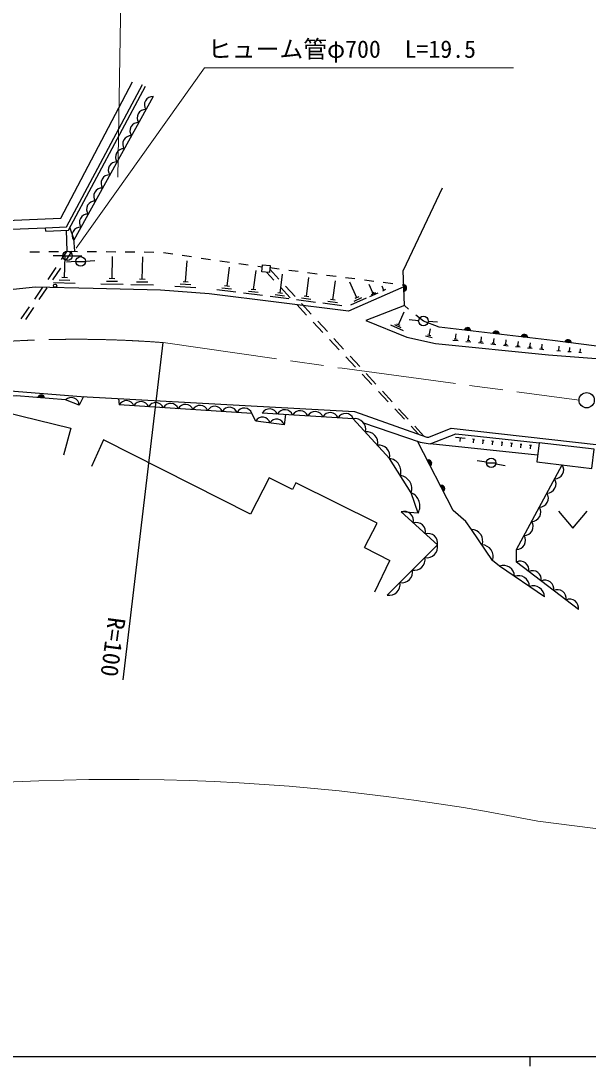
# Model space of a CAD drawing. Units: millimetres, scale not verified. Extents: x 40000 to 680000, y 20000 to 380000.
# Drawn here: x 314610 to 374104, y 204000 to 313622 of the extents above; entities that cross this region are included whole.
import ezdxf
from ezdxf.enums import TextEntityAlignment as Align

# ---------------------------------------------------------------- set-up
doc = ezdxf.new("R2010")
doc.units = ezdxf.units.MM
doc.header["$LTSCALE"] = 1000
doc.linetypes.add('CHAIN', pattern=[18.5, 12, -1.5, 3.5, -1.5])
for name, color, linetype, lineweight in [('M-BGD', 7, 'Continuous', 25), ('M-BGD-EXST', 7, 'Continuous', 25), ('M-BMK', 2, 'CHAIN', 13), ('M-BMK-SRVR', 3, 'Continuous', 25), ('M-STR-HTXT', 7, 'Continuous', 13), ('M-TTL-BAND', 7, 'Continuous', 25)]:
    doc.layers.add(name, color=color, linetype=linetype, lineweight=lineweight)
doc.styles.add('ＭＳ ゴシック', font='')
doc.styles.get('ＭＳ ゴシック').set_extended_font_data('MS Gothic')

msp = doc.modelspace()

# ---------------------------------------------------------------- linework, layer by layer
at = {"layer": 'M-BGD'}
for p, q in [((328489, 305693), (320146, 290611)), ((358814, 296083), (354698, 287443)), ((317213, 291579), (317198, 291923)), ((319466, 289462), (319395, 291677)), ((315554, 289393), (316554, 289412)), ((317554, 289430), (318554, 289449)), ((318868, 288583), (319466, 289462)), ((319349, 288523), (319985, 289457)), ((319554, 289461), (320554, 289452)), ((321554, 289442), (322554, 289433)), ((323554, 289423), (324554, 289413)), ((325553, 289404), (326553, 289394)), ((319197, 286691), (319256, 288963)), ((324177, 286582), (324231, 288917)), ((327345, 286517), (327401, 288886)), ((327553, 289385), (328553, 289375)), ((329551, 289335), (330540, 289188)), ((331529, 289041), (332518, 288895)), ((331890, 286248), (332049, 288460)), ((333508, 288748), (334497, 288601)), ((335486, 288454), (336475, 288307)), ((317462, 286516), (318306, 287756)), ((317943, 286456), (318787, 287696)), ((336230, 285791), (336485, 287800)), ((337465, 288166), (338457, 288038)), ((339018, 285434), (339270, 287428)), ((339448, 287909), (339938, 287845)), ((341153, 286414), (340364, 287254)), ((341674, 286543), (340708, 287589)), ((340723, 287743), (341714, 287615)), ((342706, 287486), (343698, 287357)), ((344689, 287229), (345681, 287100)), ((354836, 283760), (354698, 287443)), ((320318, 286093), (318046, 286152)), ((319758, 286392), (318622, 286421)), ((319481, 286683), (318913, 286698)), ((324753, 286277), (323586, 286304)), ((324468, 286575), (323885, 286589)), ((327931, 286207), (326746, 286235)), ((327642, 286510), (327049, 286524)), ((332166, 286228), (331613, 286268)), ((341799, 285079), (342050, 287067)), ((344573, 284726), (344824, 286707)), ((346673, 286971), (347665, 286844)), ((347342, 284374), (347592, 286349)), ((348657, 286717), (349648, 286590)), ((349838, 284586), (349113, 286227)), ((350640, 286462), (351632, 286335)), ((352624, 286208), (353616, 286081)), ((316056, 284449), (316900, 285689)), ((316537, 284389), (317381, 285629)), ((325330, 285972), (322996, 286026)), ((328516, 285897), (326147, 285953)), ((332956, 285615), (330744, 285774)), ((332423, 285931), (331317, 286011)), ((337171, 285161), (335162, 285416)), ((336701, 285476), (335696, 285603)), ((336482, 285759), (335979, 285823)), ((339952, 284809), (337957, 285061)), ((339485, 285121), (338488, 285248)), ((339267, 285402), (338768, 285465)), ((342047, 285048), (341550, 285111)), ((342864, 284592), (341837, 285685)), ((343370, 284707), (342352, 285809)), ((351523, 285100), (351139, 285967)), ((352052, 285075), (351185, 284691)), ((351787, 285087), (351354, 284895)), ((351631, 285148), (351414, 285052)), ((352696, 285359), (352505, 285792)), ((352869, 285436), (352523, 285283)), ((354608, 285953), (354730, 285938)), ((342729, 284457), (340742, 284709)), ((342264, 284768), (341270, 284894)), ((345501, 284105), (343520, 284356)), ((345037, 284416), (344046, 284541)), ((345066, 282870), (344048, 283972)), ((344820, 284695), (344325, 284758)), ((348267, 283755), (346292, 284005)), ((347805, 284064), (346817, 284189)), ((347589, 284343), (347095, 284405)), ((350840, 284539), (349199, 283814)), ((350339, 284562), (349519, 284200)), ((350043, 284677), (349633, 284496)), ((314650, 282381), (315494, 283622)), ((315131, 282321), (315975, 283562)), ((344576, 282770), (343549, 283863)), ((354836, 283760), (350774, 282183)), ((354228, 281754), (354814, 283101)), ((355275, 283405), (354836, 283760)), ((346288, 280947), (345261, 282041)), ((346761, 281033), (345744, 282135)), ((354491, 281439), (353818, 281732)), ((354396, 281681), (354059, 281827)), ((356828, 282146), (356051, 282776)), ((354754, 281124), (353408, 281711)), ((357599, 280602), (357253, 280677)), ((357426, 280639), (357576, 281330)), ((360213, 280228), (360271, 280791)), ((347999, 279125), (346972, 280219)), ((348457, 279196), (347440, 280298)), ((357734, 280392), (357043, 280542)), ((360481, 280058), (359917, 280116)), ((360354, 280213), (360072, 280242)), ((361814, 279921), (361268, 279977)), ((361692, 280071), (361418, 280099)), ((361555, 280085), (361611, 280632)), ((363130, 279785), (362601, 279840)), ((363011, 279931), (362747, 279958)), ((362879, 279945), (362933, 280474)), ((364429, 279652), (363917, 279705)), ((364314, 279793), (364058, 279819)), ((364186, 279806), (364239, 280318)), ((365711, 279520), (365216, 279571)), ((365600, 279657), (365353, 279682)), ((365476, 279669), (365527, 280164)), ((366869, 279522), (366630, 279547)), ((366749, 279534), (366799, 280012)), ((368006, 279401), (368054, 279862)), ((369247, 279269), (369292, 279714)), ((350153, 277359), (349136, 278461)), ((366976, 279390), (366498, 279439)), ((368225, 279262), (367764, 279309)), ((368122, 279389), (367891, 279413)), ((369458, 279135), (369013, 279181)), ((369358, 279258), (369135, 279281)), ((371219, 278987), (370822, 279017)), ((371021, 279002), (371058, 279498)), ((372343, 278901), (371993, 278928)), ((372168, 278915), (372201, 279352)), ((373423, 278819), (373118, 278842)), ((373271, 278831), (373300, 279212)), ((349711, 277303), (348684, 278396)), ((351422, 275481), (350395, 276574)), ((351849, 275523), (350832, 276625)), ((321175, 274217), (320725, 273311)), ((353134, 273659), (352107, 274752)), ((353545, 273686), (352528, 274788)), ((320725, 273311), (319298, 273881)), ((324857, 274013), (324920, 273343)), ((342368, 272333), (342227, 271243)), ((354846, 271836), (353819, 272930)), ((355241, 271849), (354224, 272951)), ((350446, 271494), (356506, 269454)), ((356319, 270268), (355530, 271108)), ((356885, 270068), (355919, 271114)), ((360203, 269972), (361197, 269865)), ((360240, 270322), (368966, 269385)), ((360700, 269918), (360657, 269521)), ((361993, 269780), (362191, 269758)), ((362092, 269769), (362049, 269371)), ((362987, 269673), (363186, 269651)), ((368809, 268089), (357540, 269276)), ((363086, 269662), (363044, 269264)), ((363981, 269566), (364180, 269545)), ((364081, 269555), (364038, 269158)), ((364975, 269459), (365174, 269438)), ((365075, 269449), (365032, 269051)), ((365970, 269353), (366169, 269331)), ((366069, 269342), (366026, 268944)), ((366964, 269246), (367163, 269225)), ((367063, 269235), (367021, 268838)), ((367958, 269139), (368157, 269118)), ((368058, 269129), (368015, 268731)), ((356278, 262007), (354496, 262124)), ((371010, 262207), (372510, 260407)), ((372510, 260407), (374010, 262207)), ((350648, 258395), (353315, 257036)), ((351746, 253731), (353315, 257036))]:
    msp.add_line(p, q, dxfattribs=at)
for points in [[(263386, 285382), (264827, 284957), (285347, 287950), (290519, 289133), (290604, 289218), (299762, 291585), (310573, 292593), (318797, 292926), (326311, 307248)], [(317198, 291923), (319403, 292023), (327363, 306956)], [(317213, 291579), (319615, 291687), (327667, 306794)], [(298774, 289971), (309164, 291617), (317198, 291923)], [(319741, 291924), (320133, 290815), (320218, 289455)], [(322196, 285544), (316143, 285701), (307436, 284795), (302369, 283426), (299962, 283055), (287573, 281088)], [(354762, 285726), (348963, 283163), (334372, 285012), (329256, 285380), (322196, 285544)], [(350774, 282183), (355084, 280455), (358110, 279799), (369946, 278582), (387246, 277265), (391959, 276935)], [(397423, 276634), (370385, 280087), (358494, 281507), (356828, 282146)], [(248704, 266106), (257564, 266904), (269010, 268124), (298221, 272425), (301910, 273101), (309753, 274832), (311703, 274958), (320944, 274230), (349599, 272639), (357185, 269962), (357397, 269962), (359729, 270893), (411272, 265087)], [(319298, 273881), (314159, 274298), (309596, 274186), (304048, 272969), (299823, 272052)], [(342227, 271243), (339238, 271659), (338833, 272460), (324920, 273343)], [(312846, 272626), (319839, 270924), (319074, 268085)], [(356278, 262007), (355550, 264127), (353268, 267738), (349479, 271901), (339932, 272481)], [(350648, 258395), (351964, 260937), (343446, 265183), (343107, 264463), (340649, 265694), (338696, 261880), (323272, 269692), (321998, 266896)], [(356506, 269454), (357540, 269276), (360240, 270322)], [(361878, 260289), (361295, 261126), (359934, 262279), (356218, 269551)], [(373087, 251887), (366588, 256868), (366581, 258170), (371389, 267065)], [(353045, 253405), (358297, 258656), (354496, 262124)], [(369523, 253212), (364808, 256447), (364088, 257039), (361878, 260289)]]:
    msp.add_lwpolyline(points, dxfattribs=at)
for points in [[(339957, 288050), (340745, 287974), (340673, 287224), (339885, 287300)], [(374732, 268688), (368966, 269385), (368724, 267387), (374490, 266690)]]:
    msp.add_lwpolyline(points, close=True, dxfattribs=at)
msp.add_circle((318202, 285848), 175, dxfattribs=at)
for centre, radius, start, end in [((328428, 304832), 864, 85.95727, 216.1442), ((327669, 303461), 864, 85.95727, 216.1442), ((326911, 302090), 864, 85.95727, 216.1442), ((326152, 300719), 864, 85.95727, 216.1442), ((325394, 299347), 864, 85.95727, 216.1442), ((324636, 297976), 864, 85.95727, 216.1442), ((323877, 296605), 864, 85.95727, 216.1442), ((323119, 295234), 864, 85.95727, 216.1442), ((322360, 293863), 864, 85.95727, 216.1442), ((321602, 292492), 864, 85.95727, 216.1442), ((320843, 291121), 864, 85.95727, 216.1442), ((354713, 285600), 354, 280.95536, 83.36054), ((354713, 285600), 283, 283.1794, 81.1365), ((354713, 285600), 212, 286.92573, 77.39017), ((354713, 285600), 142, 294.63746, 69.67844), ((354713, 285600), 100, 304.95512, 59.36078), ((361454, 281099), 354, 1.98912, 164.3943), ((361454, 281099), 283, 4.21316, 162.17026), ((361454, 281099), 212, 7.95948, 158.42393), ((361454, 281099), 142, 15.67121, 150.7122), ((361454, 281099), 100, 25.98887, 140.39454), ((364433, 280744), 354, 1.98912, 164.3943), ((364433, 280744), 283, 4.21316, 162.17026), ((364433, 280744), 212, 7.95948, 158.42393), ((364433, 280744), 142, 15.67121, 150.7122), ((364433, 280744), 100, 25.98887, 140.39454), ((367412, 280388), 354, 1.98912, 164.3943), ((367412, 280388), 283, 4.21316, 162.17026), ((367412, 280388), 212, 7.95948, 158.42393), ((367412, 280388), 142, 15.67121, 150.7122), ((367412, 280388), 100, 25.98887, 140.39454), ((371994, 279827), 354, 1.51933, 163.92451), ((371994, 279827), 283, 3.74337, 161.70047), ((371994, 279827), 212, 7.48969, 157.95414), ((371994, 279827), 142, 15.20142, 150.24241), ((371994, 279827), 100, 25.51909, 139.92475), ((316724, 274035), 354, 4.16674, 166.57192), ((316724, 274035), 283, 6.39078, 164.34788), ((316724, 274035), 212, 10.13711, 160.60155), ((316724, 274035), 142, 17.84883, 152.88982), ((316724, 274035), 100, 28.1665, 142.57216), ((319885, 273281), 840, 2.06984, 134.33196), ((325670, 272945), 850, 20.67741, 152.05738), ((327216, 272847), 850, 20.67741, 152.05738), ((328762, 272748), 850, 20.67741, 152.05738), ((330308, 272650), 850, 20.67741, 152.05738), ((331854, 272552), 850, 20.67741, 152.05738), ((333400, 272454), 850, 20.67741, 152.05738), ((334946, 272356), 850, 20.67741, 152.05738), ((336492, 272258), 850, 20.67741, 152.05738), ((338038, 272160), 850, 20.67741, 152.05738), ((339942, 271239), 819, 15.0001, 149.14096), ((340704, 272048), 885, 22.31862, 150.72316), ((342296, 271951), 885, 22.31862, 150.72316), ((343887, 271855), 885, 22.31862, 150.72316), ((345478, 271758), 885, 22.31862, 150.72316), ((347069, 271661), 885, 22.31862, 150.72316), ((348660, 271564), 885, 22.31862, 150.72316), ((349644, 270782), 1130, 346.20188, 98.41858), ((341436, 271031), 819, 15.0001, 149.14096), ((350908, 269395), 1130, 346.20188, 98.41858), ((352171, 268007), 1130, 346.20188, 98.41858), ((353086, 266359), 1390, 342.10559, 82.47437), ((357345, 267226), 354, 305.86293, 108.26811), ((357345, 267226), 283, 308.08697, 106.04407), ((357345, 267226), 212, 311.8333, 102.29775), ((357345, 267226), 142, 319.54503, 94.58602), ((357345, 267226), 100, 329.86269, 84.26835), ((370584, 266542), 960, 270.23568, 32.98009), ((354227, 264554), 1390, 342.10559, 82.47437), ((369783, 265060), 960, 270.23568, 32.98009), ((358710, 264555), 354, 305.86293, 108.26811), ((358710, 264555), 283, 308.08697, 106.04407), ((358710, 264555), 212, 311.8333, 102.29775), ((358710, 264555), 142, 319.54503, 94.58602), ((358710, 264555), 100, 329.86269, 84.26835), ((354962, 262740), 1506, 330.88372, 67.04299), ((368981, 263577), 960, 270.23568, 32.98009), ((354802, 261188), 985, 347.1399, 108.11483), ((368180, 262095), 960, 270.23568, 32.98009), ((356069, 260032), 985, 347.1399, 108.11483), ((367379, 260612), 960, 270.23568, 32.98009), ((357336, 258876), 985, 347.1399, 108.11483), ((361839, 259075), 1215, 340.26702, 88.14895), ((366577, 259130), 960, 270.23568, 32.98009), ((357208, 258433), 1112, 258.38876, 11.61124), ((362944, 257449), 1215, 340.26702, 88.14895), ((355895, 257120), 1112, 258.38876, 11.61124), ((365222, 255365), 1158, 0.18486, 110.92204), ((366983, 256036), 920, 349.71132, 115.34884), ((354582, 255807), 1112, 258.38876, 11.61124), ((366793, 254287), 1158, 0.18486, 110.92204), ((368282, 255040), 920, 349.71132, 115.34884), ((353269, 254494), 1112, 258.38876, 11.61124), ((368365, 253209), 1158, 0.18486, 110.92204), ((369582, 254044), 920, 349.71132, 115.34884), ((370882, 253047), 920, 349.71132, 115.34884), ((372182, 252051), 920, 349.71132, 115.34884)]:
    msp.add_arc(centre, radius, start, end, dxfattribs=at)
at = {"layer": 'M-BGD-EXST'}
for p, q in [((318990, 288979), (317990, 288979)), ((318990, 288979), (319990, 288979)), ((320378, 288371), (319379, 288320)), ((319990, 288985), (320990, 288998)), ((320378, 288396), (321378, 288396)), ((321376, 288431), (322374, 288502)), ((356330, 282182), (355332, 282253)), ((357327, 282113), (358325, 282048)), ((363446, 267345), (362455, 267479)), ((363442, 267278), (364442, 267278)), ((364433, 267184), (365415, 266996))]:
    msp.add_line(p, q, dxfattribs=at)
for centre in [(319490, 288979), (320878, 288396), (356828, 282146), (363942, 267278)]:
    msp.add_circle(centre, 500, dxfattribs=at)
at = {"layer": 'M-BMK'}
msp.add_lwpolyline([(329528, 279882), (348300, 277184), (373156, 273856)], dxfattribs=at)
msp.add_arc((320439, 161114), 119116, 85.62397, 100.49187, dxfattribs=at)
at = {"layer": 'M-BMK-SRVR'}
msp.add_line((325337, 244529), (329528, 279882), dxfattribs=at)
msp.add_circle((373955, 273836), 800, dxfattribs=at)
at = {"layer": 'M-STR-HTXT'}
for p, q in [((324792, 297230), (325338, 332404)), ((368820, 229690), (466074, 217379))]:
    msp.add_line(p, q, dxfattribs=at)
msp.add_lwpolyline([(320401, 289770), (333868, 308715), (366291, 308715)], dxfattribs=at)
msp.add_arc((324813, 10695), 223372, 78.6377, 100.23889, dxfattribs=at)
at = {"layer": 'M-TTL-BAND'}
for p, q in [((40000, 205000), (579000, 205000)), ((368000, 205000), (368000, 204000))]:
    msp.add_line(p, q, dxfattribs=at)

# ---------------------------------------------------------------- texts
at = {"layer": 'M-BMK-SRVR', "style": 'ＭＳ ゴシック'}
msp.add_text('R=100', height=1833, rotation=262.397, dxfattribs=at).set_placement((324688, 251039), align=Align.MIDDLE_LEFT)
at = {"layer": 'M-STR-HTXT', "style": 'ＭＳ ゴシック'}
msp.add_text('ヒューム管φ700\u3000L=19.5', height=1833, dxfattribs=at).set_placement((348284, 310666), align=Align.MIDDLE_CENTER)

doc.saveas('drawing.dxf')
